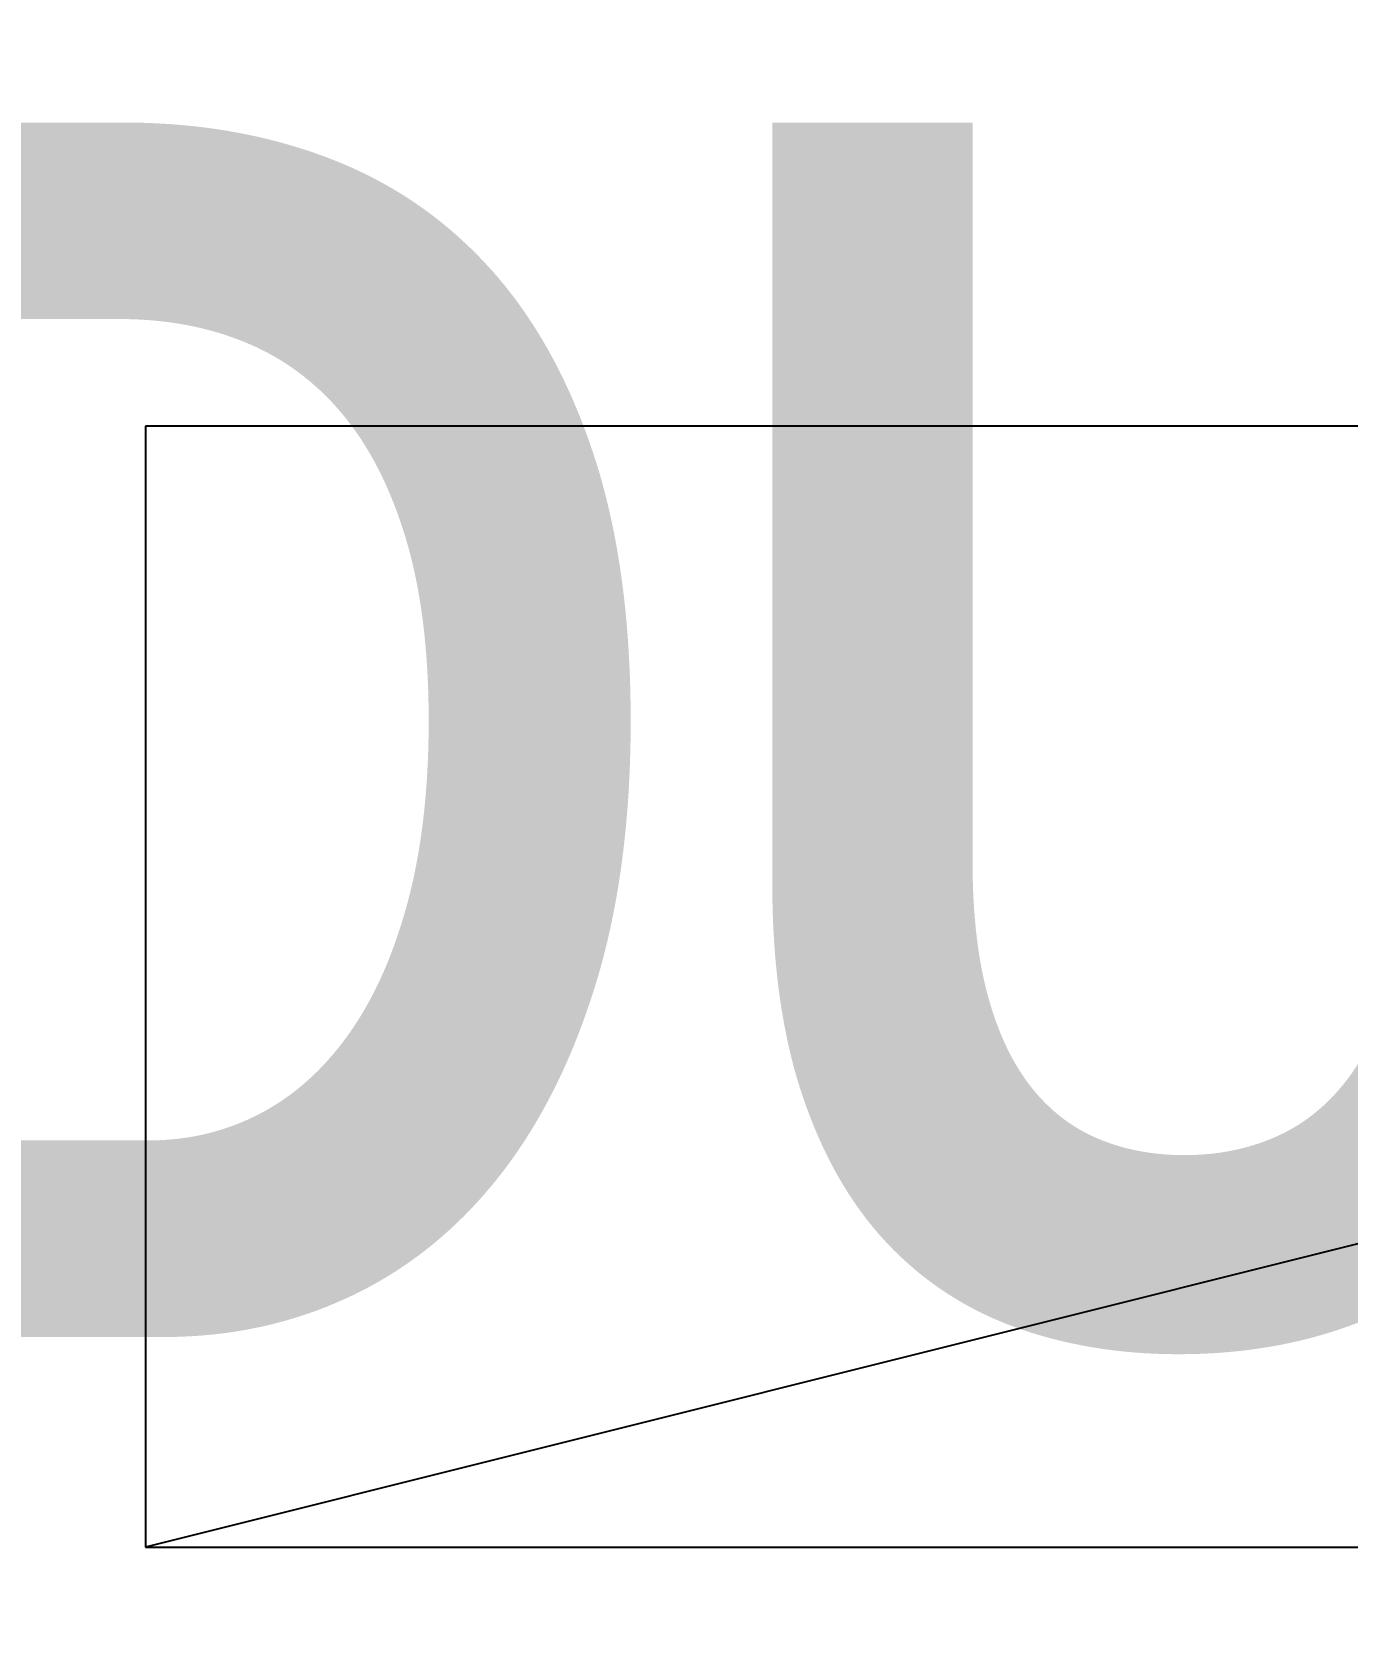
# Model space of a CAD drawing. Header units: millimetres. Extents: x -92759 to 184353, y -15225 to 86714.
# Drawn here: x -37450.9 to -37098.8, y 71856.3 to 72283.9 of the extents above; entities that cross this region are included whole.
import ezdxf

# ---------------------------------------------------------------- set-up
doc = ezdxf.new("R2010")
doc.units = ezdxf.units.MM
for name, color, linetype in [('0-1', 9, 'Continuous'), ('E-LIGHT----E', 1, 'Continuous'), ('FURNITURE STORE', 30, 'Continuous')]:
    doc.layers.add(name, color=color, linetype=linetype)
doc.styles.add('Arial Narrow_B_2', font='ARIALNB.TTF', dxfattribs={"height": 180})

# ---------------------------------------------------------------- blocks, each defined once
blk = doc.blocks.new('A$Cb2bf8f38')
at = {"layer": 'FURNITURE STORE', "color": 8, "insert": (4003.66, 40260.21), "char_height": 325, "width": 2694.7978, "attachment_point": 1, "style": 'Arial Narrow_B_2'}
blk.add_mtext('2 PCS 2X1m \\PHEAVY DUTY \\PRACK', dxfattribs=at)
blk = doc.blocks.new('L1S-W')
at = {"layer": 'E-LIGHT----E', "color": 1}
for p, q in [((-1200, 300), (-1200, 0)), ((0, 300), (-1200, 300)), ((0, 300), (-1200, 0)), ((-1200, 0), (0, 0))]:
    blk.add_line(p, q, dxfattribs=at)
blk = doc.blocks.new('EL_B8_L1_R4')
at = {"layer": 'E-LIGHT----E', "color": 0}
blk.add_blockref('L1S-W', (17505.43, -1221.14), dxfattribs=at)

msp = doc.modelspace()

# ---------------------------------------------------------------- block references
at = {"layer": '0-1'}
msp.add_blockref('A$Cb2bf8f38', (-42933.02, 32541.24), dxfattribs=at)

# ---------------------------------------------------------------- next in the draw order: block references
at = {"color": 0}
msp.add_blockref('EL_B8_L1_R4', (-53725.95, 73099.58), dxfattribs=at)

doc.saveas('drawing.dxf')
